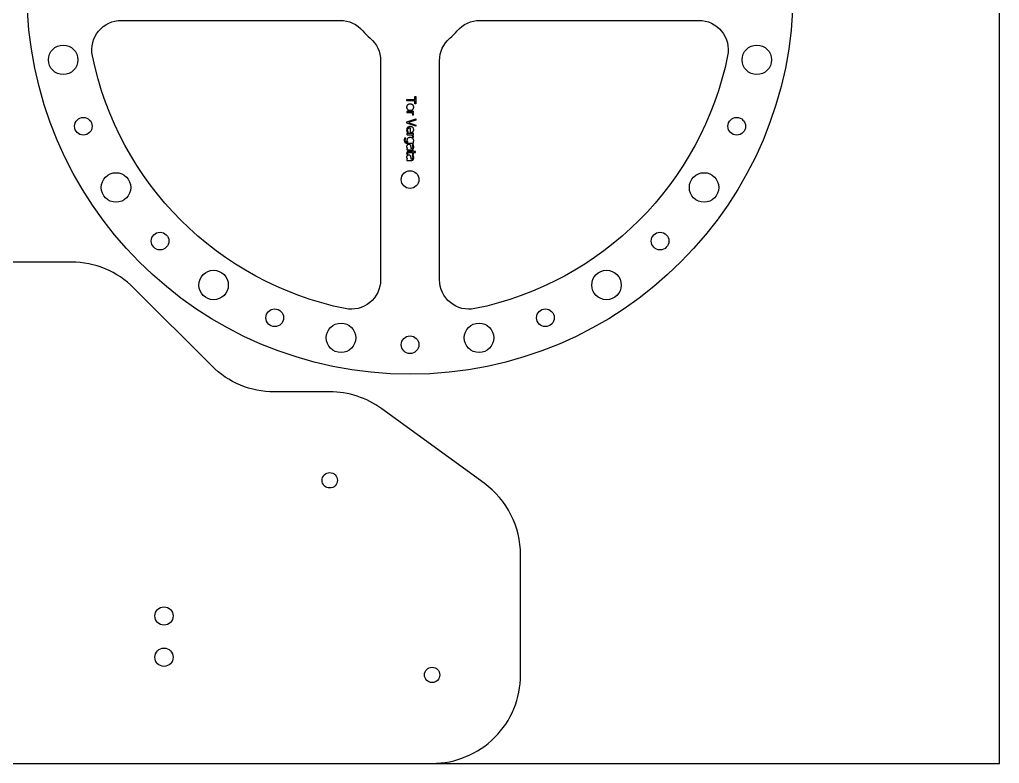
# Model space of a CAD drawing. Header units: millimetres. Extents: x 0 to 600, y 0 to 400.
# Drawn here: x 267.5 to 600, y 0 to 252.2 of the extents above; entities that cross this region are included whole.
import ezdxf

# ---------------------------------------------------------------- set-up
doc = ezdxf.new("R2010")
doc.units = ezdxf.units.MM
for name, color, linetype in [('1', 1, 'Continuous'), ('2', 3, 'Continuous'), ('3', 5, 'Continuous')]:
    doc.layers.add(name, color=color, linetype=linetype)

msp = doc.modelspace()

# ---------------------------------------------------------------- linework, layer by layer
msp.add_lwpolyline([(0, 0), (600, 0), (600, 400), (0, 400)], close=True)
for centre, radius in [((282.3, 238.59), 5), ((517.69, 238.59), 5), ((289.13, 216.08), 3), ((510.86, 216.08), 3), ((300.22, 195.33), 5), ((400, 198), 3), ((499.78, 195.33), 5), ((315.15, 177.15), 3), ((484.85, 177.15), 3), ((333.33, 162.22), 5), ((466.67, 162.22), 5), ((354.08, 151.13), 3), ((445.92, 151.13), 3), ((376.59, 144.31), 5), ((423.41, 144.31), 5), ((400, 142), 3), ((372.74, 96), 2.6), ((316.5, 50), 3.1), ((316.5, 36), 3.1), ((407.5, 30), 2.6)]:
    msp.add_circle(centre, radius)
at = {"layer": '1'}
for points in [[(398.9, 224.7), (398.9, 225.11), (401.59, 225.11), (401.59, 226.13), (401.95, 226.13), (401.95, 223.68), (401.59, 223.68), (401.59, 224.7)], [(401.95, 216.48), (401.95, 216.07), (398.9, 217.12), (398.9, 217.55), (401.95, 218.6), (401.95, 218.17), (399.42, 217.32)]]:
    msp.add_lwpolyline(points, close=True, dxfattribs=at)
for points, knots in [([(400.04, 221.52), (399.46, 221.52), (398.83, 222.08), (398.83, 222.54), (398.83, 223.02), (399.48, 223.57), (400.04, 223.57), (400.62, 223.57), (401.25, 223), (401.25, 222.54), (401.25, 222.08), (400.62, 221.52), (400.04, 221.52)], [0, 0, 0, 1, 2, 2, 3, 4, 4, 5, 6, 6, 7, 8, 8, 8]), ([(400.79, 220.14), (400.79, 220.3), (400.66, 220.6), (400.52, 220.74), (399.71, 220.74), (398.9, 220.74), (398.9, 220.93), (398.9, 221.13), (400.04, 221.13), (401.19, 221.13), (401.19, 220.93), (401.19, 220.74), (401.02, 220.74), (400.85, 220.74), (401.03, 220.53), (401.19, 220.22), (401.19, 220.07), (401.19, 220.01), (401.18, 219.95), (401.17, 219.91), (400.97, 219.91), (400.77, 219.91), (400.77, 219.92), (400.77, 219.93), (400.79, 219.98), (400.79, 220.08), (400.79, 220.14)], [0, 0, 0, 1, 2, 2, 3, 3, 4, 4, 5, 5, 6, 6, 7, 7, 8, 9, 9, 10, 11, 11, 12, 12, 13, 13, 14, 15, 15, 15]), ([(401, 214.24), (400.87, 214.12), (400.49, 213.99), (400.21, 213.99), (400.11, 213.99), (400, 213.99), (400, 214.78), (400, 215.57), (399.61, 215.57), (399.18, 215.17), (399.18, 214.82), (399.18, 214.69), (399.24, 214.45), (399.28, 214.35), (399.33, 214.24), (399.42, 214.1), (399.46, 214.05), (399.46, 214.04), (399.46, 214.03), (399.25, 214.03), (399.04, 214.03), (399.01, 214.1), (398.93, 214.3), (398.91, 214.38), (398.88, 214.49), (398.85, 214.67), (398.85, 214.81), (398.85, 215.36), (399.46, 215.96), (400.03, 215.96), (400.59, 215.96), (401.25, 215.38), (401.25, 214.91), (401.25, 214.69), (401.13, 214.36), (401, 214.24)], [0, 0, 0, 1, 2, 2, 3, 3, 4, 4, 5, 6, 6, 7, 8, 8, 9, 10, 10, 11, 11, 12, 12, 13, 14, 14, 15, 16, 16, 17, 18, 18, 19, 20, 20, 21, 22, 22, 22]), ([(400.79, 212.61), (400.79, 212.77), (400.66, 213.08), (400.52, 213.21), (399.71, 213.21), (398.9, 213.21), (398.9, 213.41), (398.9, 213.6), (400.04, 213.6), (401.19, 213.6), (401.19, 213.41), (401.19, 213.21), (401.02, 213.21), (400.85, 213.21), (401.03, 213), (401.19, 212.69), (401.19, 212.54), (401.19, 212.48), (401.18, 212.42), (401.17, 212.39), (400.97, 212.39), (400.77, 212.39), (400.77, 212.4), (400.77, 212.41), (400.79, 212.45), (400.79, 212.55), (400.79, 212.61)], [0, 0, 0, 1, 2, 2, 3, 3, 4, 4, 5, 5, 6, 6, 7, 7, 8, 9, 9, 10, 11, 11, 12, 12, 13, 13, 14, 15, 15, 15]), ([(399.16, 210.33), (398.58, 210.33), (398.03, 210.83), (398.03, 211.36), (398.03, 211.52), (398.09, 211.87), (398.13, 212.03), (398.33, 212.03), (398.53, 212.03), (398.53, 212.02), (398.53, 212.01), (398.52, 211.97), (398.46, 211.82), (398.44, 211.72), (398.41, 211.61), (398.38, 211.43), (398.38, 211.33), (398.38, 211.15), (398.47, 210.9), (398.56, 210.83), (398.64, 210.77), (398.86, 210.71), (399, 210.71), (399.1, 210.71), (399.2, 210.71), (399.07, 210.87), (398.94, 211.17), (398.94, 211.39), (398.94, 211.78), (399.52, 212.25), (400.07, 212.25), (400.35, 212.25), (400.79, 212.08), (400.94, 211.95), (401.09, 211.82), (401.25, 211.47), (401.25, 211.28), (401.25, 211.1), (401.17, 210.84), (401.09, 210.71), (401.14, 210.7), (401.19, 210.69), (401.19, 210.51), (401.19, 210.33), (400.17, 210.33), (399.16, 210.33)], [0, 0, 0, 1, 2, 2, 3, 4, 4, 5, 5, 6, 6, 7, 8, 8, 9, 10, 10, 11, 12, 12, 13, 14, 14, 15, 15, 16, 17, 17, 18, 19, 19, 20, 21, 21, 22, 23, 23, 24, 25, 25, 26, 26, 27, 27, 28, 28, 28]), ([(400.9, 209.05), (400.9, 209.18), (400.82, 209.55), (400.74, 209.73), (400.74, 209.74), (400.74, 209.75), (400.94, 209.75), (401.14, 209.75), (401.17, 209.64), (401.24, 209.24), (401.24, 209.05), (401.24, 208.81), (401.17, 208.49), (401.07, 208.36), (400.98, 208.23), (400.68, 208.11), (400.46, 208.11), (399.68, 208.11), (398.9, 208.11), (398.9, 208.3), (398.9, 208.5), (399.02, 208.5), (399.14, 208.5), (399.11, 208.54), (398.98, 208.7), (398.95, 208.77), (398.89, 208.88), (398.83, 209.07), (398.83, 209.24), (398.83, 209.38), (398.94, 209.63), (399.04, 209.73), (399.13, 209.82), (399.41, 209.93), (399.56, 209.93), (399.8, 209.93), (400.13, 209.73), (400.23, 209.52), (400.32, 209.32), (400.39, 208.8), (400.4, 208.5), (400.44, 208.5), (400.48, 208.5), (400.61, 208.5), (400.78, 208.58), (400.82, 208.65), (400.87, 208.73), (400.9, 208.94), (400.9, 209.05)], [0, 0, 0, 1, 2, 2, 3, 3, 4, 4, 5, 6, 6, 7, 8, 8, 9, 10, 10, 11, 11, 12, 12, 13, 13, 14, 15, 15, 16, 17, 17, 18, 19, 19, 20, 21, 21, 22, 23, 23, 24, 25, 25, 26, 26, 27, 28, 28, 29, 30, 30, 30]), ([(400.9, 205.45), (400.9, 205.58), (400.82, 205.94), (400.74, 206.12), (400.74, 206.13), (400.74, 206.14), (400.94, 206.14), (401.14, 206.14), (401.17, 206.04), (401.24, 205.64), (401.24, 205.45), (401.24, 205.21), (401.17, 204.88), (401.07, 204.76), (400.98, 204.63), (400.68, 204.51), (400.46, 204.51), (399.68, 204.51), (398.9, 204.51), (398.9, 204.7), (398.9, 204.89), (399.02, 204.89), (399.14, 204.89), (399.11, 204.94), (398.98, 205.1), (398.95, 205.17), (398.89, 205.27), (398.83, 205.46), (398.83, 205.64), (398.83, 205.78), (398.94, 206.03), (399.04, 206.13), (399.13, 206.22), (399.41, 206.33), (399.56, 206.33), (399.8, 206.33), (400.13, 206.13), (400.23, 205.91), (400.32, 205.72), (400.39, 205.2), (400.4, 204.89), (400.44, 204.89), (400.48, 204.89), (400.61, 204.89), (400.78, 204.97), (400.82, 205.05), (400.87, 205.12), (400.9, 205.33), (400.9, 205.45)], [0, 0, 0, 1, 2, 2, 3, 3, 4, 4, 5, 6, 6, 7, 8, 8, 9, 10, 10, 11, 11, 12, 12, 13, 13, 14, 15, 15, 16, 17, 17, 18, 19, 19, 20, 21, 21, 22, 23, 23, 24, 25, 25, 26, 26, 27, 28, 28, 29, 30, 30, 30]), ([(399.6, 207.54), (400.23, 207.54), (400.87, 207.54), (400.87, 207.67), (400.87, 207.8), (401.03, 207.8), (401.19, 207.8), (401.19, 207.67), (401.19, 207.54), (401.51, 207.54), (401.84, 207.54), (401.84, 207.35), (401.84, 207.16), (401.51, 207.16), (401.19, 207.16), (401.19, 206.81), (401.19, 206.45), (401.03, 206.45), (400.87, 206.45), (400.87, 206.81), (400.87, 207.16), (400.32, 207.16), (399.78, 207.16), (399.61, 207.16), (399.42, 207.15), (399.33, 207.11), (399.26, 207.07), (399.19, 206.91), (399.19, 206.78), (399.19, 206.69), (399.25, 206.51), (399.26, 206.47), (399.26, 206.46), (399.26, 206.45), (399.09, 206.45), (398.92, 206.45), (398.89, 206.56), (398.85, 206.78), (398.85, 206.88), (398.85, 207.19), (399.21, 207.54), (399.6, 207.54)], [0, 0, 0, 1, 1, 2, 2, 3, 3, 4, 4, 5, 5, 6, 6, 7, 7, 8, 8, 9, 9, 10, 10, 11, 11, 12, 13, 13, 14, 15, 15, 16, 17, 17, 18, 18, 19, 19, 20, 21, 21, 22, 23, 23, 23])]:
    msp.add_open_spline(points, degree=2, knots=knots, dxfattribs=at)
at = {"layer": '2'}
for points in [[(390, 238.31), (390, 164.02, -0.474498), (378, 154.22, -0.300614), (292.22, 240, -0.474498), (302.02, 252), (376.31, 252, -0.220881), (383.95, 248.45, 0.042107), (386.45, 245.95, -0.220881)], [(422, 154.22, -0.474498), (410, 164.02), (410, 238.31, -0.220881), (413.55, 245.95, 0.042107), (416.04, 248.45, -0.220881), (423.68, 252), (497.98, 252, -0.474498), (507.78, 240, -0.300614)]]:
    msp.add_lwpolyline(points, format="xyb", close=True, dxfattribs=at)
at = {"layer": '3'}
msp.add_lwpolyline([(144.61, 120.26), (109.85, 94.99, 0.239952), (97.5, 70.72), (97.5, 30, 0.414214), (127.5, 0), (407.5, 0, 0.414214), (437.5, 30), (437.5, 70.72, 0.239952), (425.14, 94.99), (390.39, 120.26, 0.158507), (372.74, 126), (353.93, 126, -0.198912), (332.71, 134.79), (306.29, 161.21, 0.198912), (285.07, 170), (249.93, 170, 0.198912), (228.71, 161.21), (202.29, 134.79, -0.198912), (181.07, 126), (162.26, 126, 0.158507)], format="xyb", close=True, dxfattribs=at)
msp.add_circle((400, 262), 130, dxfattribs=at)

doc.saveas('drawing.dxf')
